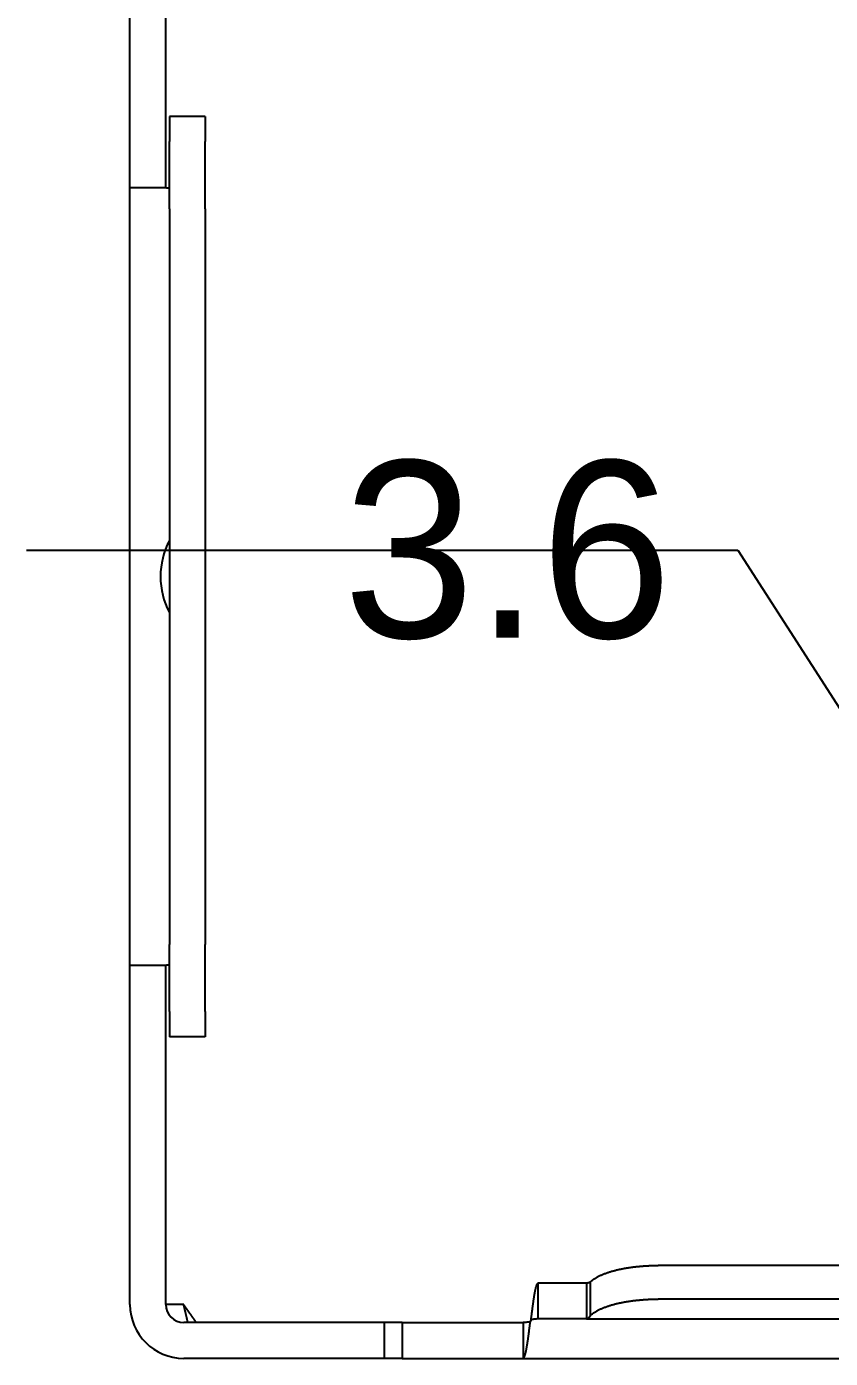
# Model space of a CAD drawing. Extents: x -29 to 171, y -4 to 230.
# Drawn here: x 79.56 to 102, y 88.58 to 125.76 of the extents above; entities that cross this region are included whole.
import ezdxf

# ---------------------------------------------------------------- set-up
doc = ezdxf.new("R2010")
doc.units = 0
doc.header["$LTSCALE"] = 25.4
doc.linetypes.add('KÖRPER', pattern=[0])
doc.layers.get('DEFPOINTS').update_dxf_attribs({"linetype": 'CONTINUOUS'})
doc.layers.add('2D_ANSICHT_3_BACK_DIMENSIO', color=7, linetype='KÖRPER')
doc.layers.add('2D_ANSICHT_3_BACK_DRAWING_', color=7, linetype='KÖRPER')
doc.dimstyles.get("Standard").update_dxf_attribs({"dimtxt": 0.18, "dimasz": 0.18, "dimexe": 0.18, "dimexo": 0.0625, "dimgap": 0.09, "dimtad": 0, "dimtih": 1, "dimtoh": 1, "dimzin": 0, "dimcen": 0.09, "dimazin": 3, "dimtfac": 1, "dimtofl": 0, "dimtmove": 0, "dimatfit": 3})

# ---------------------------------------------------------------- blocks, each defined once
blk = doc.blocks.new('*D2')
at = {"layer": '2D_ANSICHT_3_BACK_DIMENSIO', "color": 0, "linetype": 'KÖRPER'}
for p, q in [((102.533, 209.585), (165.978, 209.585)), ((165.798, 209.405), (165.798, 151.696)), ((165.798, 88.765), (165.798, 146.473)), ((90.108, 88.585), (165.978, 88.585))]:
    blk.add_line(p, q, dxfattribs=at)
at = {"layer": '2D_ANSICHT_3_BACK_DIMENSIO', "color": 0}
for points in [[(165.828, 209.405), (165.768, 209.405), (165.798, 209.585)], [(165.768, 88.765), (165.828, 88.765), (165.798, 88.585)]]:
    blk.add_solid(points, dxfattribs=at)
at = {"layer": 'DEFPOINTS', "color": 0}
for p in [(102.471, 209.585), (165.798, 209.585), (90.046, 88.585)]:
    blk.add_point(p, dxfattribs=at)
at = {"layer": '2D_ANSICHT_3_BACK_DIMENSIO', "color": 0}
blk.add_text('121', height=4.9389, dxfattribs=at).set_placement((160.054, 146.64))
blk = doc.blocks.new('*D6')
at = {"layer": '2D_ANSICHT_3_BACK_DIMENSIO', "color": 0, "linetype": 'KÖRPER'}
for p, q in [((79.561, 111.148), (99.417, 111.148)), ((99.417, 111.148), (103.201, 105.251)), ((104.181, 103.585), (104.361, 103.585)), ((104.271, 103.495), (104.271, 103.675))]:
    blk.add_line(p, q, dxfattribs=at)
at = {"layer": '2D_ANSICHT_3_BACK_DIMENSIO', "color": 0}
blk.add_solid([(103.176, 105.235), (103.227, 105.267), (103.299, 105.1)], dxfattribs=at)
at = {"layer": 'DEFPOINTS', "color": 0}
for p in [(103.299, 105.1), (105.243, 102.07)]:
    blk.add_point(p, dxfattribs=at)
at = {"layer": '2D_ANSICHT_3_BACK_DIMENSIO', "color": 0}
blk.add_text('3.6', height=4.9389, dxfattribs=at).set_placement((88.395, 108.704))

msp = doc.modelspace()

# ---------------------------------------------------------------- linework, layer by layer
at = {"layer": '2D_ANSICHT_3_BACK_DRAWING_', "color": 5, "linetype": 'KÖRPER'}
for p, q in [((82.446, 121.26), (82.446, 144.01)), ((83.446, 121.26), (83.446, 144.01)), ((84.546, 123.26), (83.546, 123.26)), ((83.546, 123.26), (83.546, 122.556)), ((84.546, 123.26), (84.546, 122.556)), ((83.546, 120.676), (83.546, 122.556)), ((84.546, 120.676), (84.546, 122.556)), ((82.446, 99.56), (82.446, 121.26)), ((83.466, 121.26), (82.446, 121.26)), ((83.466, 121.26), (83.526, 121.26)), ((83.546, 121.26), (83.526, 121.26)), ((83.546, 120.676), (83.546, 100.143)), ((84.546, 120.676), (84.546, 100.143)), ((83.546, 98.264), (83.546, 100.143)), ((84.546, 98.264), (84.546, 100.143)), ((82.446, 90.085), (82.446, 99.56)), ((82.446, 99.56), (83.466, 99.56)), ((83.446, 90.085), (83.446, 99.56)), ((83.526, 99.56), (83.466, 99.56)), ((83.526, 99.56), (83.546, 99.56)), ((83.546, 98.264), (83.546, 97.56)), ((84.546, 98.264), (84.546, 97.56)), ((84.546, 97.56), (83.546, 97.56)), ((111.354, 91.178), (97.187, 91.178)), ((95.307, 90.728), (95.293, 90.715)), ((95.188, 90.685), (93.843, 90.685)), ((83.946, 90.085), (83.446, 90.085)), ((111.354, 90.239), (97.187, 90.239)), ((93.643, 89.665), (93.621, 89.605)), ((95.188, 89.685), (93.843, 89.685)), ((95.188, 89.685), (113.353, 89.685)), ((95.307, 89.789), (95.293, 89.775)), ((89.546, 89.585), (83.946, 89.585)), ((90.046, 89.585), (89.546, 89.585)), ((89.546, 88.585), (89.546, 89.585)), ((90.046, 89.585), (90.046, 88.585)), ((90.046, 89.585), (93.421, 89.585)), ((89.546, 88.585), (83.946, 88.585)), ((90.046, 88.585), (89.546, 88.585)), ((90.046, 88.585), (93.421, 88.585)), ((93.421, 88.585), (115.121, 88.585))]:
    msp.add_line(p, q, dxfattribs=at)
for points in [[(95.307, 90.728), (95.323, 90.742), (95.338, 90.755), (95.354, 90.768), (95.37, 90.781), (95.387, 90.793), (95.404, 90.804), (95.421, 90.816), (95.438, 90.826), (95.456, 90.837), (95.474, 90.847), (95.492, 90.857), (95.51, 90.867), (95.528, 90.876), (95.546, 90.885), (95.565, 90.894), (95.583, 90.903), (95.602, 90.911), (95.621, 90.92), (95.639, 90.928), (95.658, 90.935), (95.677, 90.943), (95.696, 90.95), (95.716, 90.958), (95.735, 90.965), (95.754, 90.972), (95.774, 90.978), (95.793, 90.985), (95.812, 90.991), (95.832, 90.997), (95.851, 91.004), (95.871, 91.009), (95.891, 91.015), (95.91, 91.021), (95.93, 91.026), (95.95, 91.032), (95.97, 91.037), (95.989, 91.042), (96.009, 91.047), (96.029, 91.052), (96.049, 91.057), (96.069, 91.062), (96.089, 91.066), (96.109, 91.071), (96.129, 91.075), (96.149, 91.079), (96.169, 91.083), (96.189, 91.087), (96.209, 91.091), (96.229, 91.095), (96.25, 91.099), (96.27, 91.102), (96.29, 91.106), (96.31, 91.109), (96.33, 91.112), (96.35, 91.116), (96.371, 91.119), (96.391, 91.122), (96.411, 91.125), (96.432, 91.128), (96.452, 91.13), (96.472, 91.133), (96.492, 91.136), (96.513, 91.138), (96.533, 91.141), (96.553, 91.143), (96.574, 91.145), (96.594, 91.148), (96.614, 91.15), (96.635, 91.152), (96.655, 91.154), (96.676, 91.156), (96.696, 91.157), (96.716, 91.159), (96.737, 91.161), (96.757, 91.162), (96.778, 91.164), (96.798, 91.165), (96.819, 91.167), (96.839, 91.168), (96.859, 91.169), (96.88, 91.17), (96.9, 91.171), (96.921, 91.172), (96.941, 91.173), (96.962, 91.174), (96.982, 91.175), (97.003, 91.175), (97.023, 91.176), (97.044, 91.177), (97.064, 91.177), (97.084, 91.177), (97.105, 91.178), (97.125, 91.178), (97.146, 91.178), (97.166, 91.178), (97.187, 91.178)], [(93.643, 89.665), (93.644, 89.676), (93.645, 89.686), (93.647, 89.697), (93.648, 89.708), (93.649, 89.719), (93.651, 89.73), (93.652, 89.741), (93.653, 89.752), (93.655, 89.762), (93.656, 89.773), (93.657, 89.784), (93.659, 89.795), (93.66, 89.806), (93.662, 89.817), (93.663, 89.828), (93.664, 89.838), (93.666, 89.849), (93.667, 89.86), (93.668, 89.871), (93.67, 89.882), (93.671, 89.893), (93.673, 89.904), (93.674, 89.914), (93.675, 89.925), (93.677, 89.936), (93.678, 89.947), (93.68, 89.958), (93.681, 89.969), (93.683, 89.979), (93.684, 89.99), (93.685, 90.001), (93.687, 90.012), (93.688, 90.023), (93.69, 90.034), (93.691, 90.045), (93.693, 90.055), (93.694, 90.066), (93.696, 90.077), (93.697, 90.088), (93.699, 90.099), (93.7, 90.11), (93.702, 90.12), (93.703, 90.131), (93.705, 90.142), (93.706, 90.153), (93.708, 90.164), (93.709, 90.175), (93.711, 90.185), (93.712, 90.196), (93.714, 90.207), (93.716, 90.218), (93.717, 90.229), (93.719, 90.24), (93.72, 90.25), (93.722, 90.261), (93.724, 90.272), (93.725, 90.283), (93.727, 90.294), (93.729, 90.304), (93.731, 90.315), (93.732, 90.326), (93.734, 90.337), (93.736, 90.348), (93.738, 90.358), (93.74, 90.369), (93.742, 90.38), (93.743, 90.391), (93.745, 90.402), (93.747, 90.412), (93.749, 90.423), (93.751, 90.434), (93.753, 90.445), (93.756, 90.455), (93.758, 90.466), (93.76, 90.477), (93.762, 90.487), (93.764, 90.498), (93.767, 90.509), (93.769, 90.52), (93.772, 90.53), (93.774, 90.541), (93.777, 90.551), (93.779, 90.562), (93.782, 90.573), (93.785, 90.583), (93.789, 90.594), (93.792, 90.604), (93.795, 90.615), (93.799, 90.625), (93.803, 90.635), (93.807, 90.645), (93.811, 90.655), (93.817, 90.664), (93.824, 90.674), (93.832, 90.681), (93.843, 90.685)], [(95.293, 90.715), (95.291, 90.714), (95.29, 90.713), (95.288, 90.712), (95.286, 90.711), (95.284, 90.71), (95.283, 90.709), (95.281, 90.708), (95.279, 90.707), (95.277, 90.707), (95.276, 90.706), (95.274, 90.705), (95.272, 90.704), (95.27, 90.703), (95.268, 90.702), (95.267, 90.702), (95.265, 90.701), (95.263, 90.7), (95.261, 90.699), (95.259, 90.699), (95.257, 90.698), (95.256, 90.697), (95.254, 90.697), (95.252, 90.696), (95.25, 90.695), (95.248, 90.695), (95.246, 90.694), (95.244, 90.693), (95.242, 90.693), (95.24, 90.692), (95.239, 90.692), (95.237, 90.691), (95.235, 90.691), (95.233, 90.69), (95.231, 90.69), (95.229, 90.689), (95.227, 90.689), (95.225, 90.689), (95.223, 90.688), (95.221, 90.688), (95.219, 90.687), (95.217, 90.687), (95.215, 90.687), (95.213, 90.686), (95.211, 90.686), (95.209, 90.686), (95.207, 90.686), (95.206, 90.686), (95.204, 90.685), (95.202, 90.685), (95.2, 90.685), (95.198, 90.685), (95.196, 90.685), (95.194, 90.685), (95.192, 90.685), (95.19, 90.685), (95.188, 90.685)], [(95.307, 89.789), (95.323, 89.802), (95.338, 89.816), (95.354, 89.828), (95.37, 89.841), (95.387, 89.853), (95.404, 89.865), (95.421, 89.876), (95.438, 89.887), (95.456, 89.897), (95.474, 89.908), (95.492, 89.918), (95.51, 89.927), (95.528, 89.937), (95.546, 89.946), (95.565, 89.955), (95.583, 89.963), (95.602, 89.972), (95.621, 89.98), (95.639, 89.988), (95.658, 89.996), (95.677, 90.003), (95.696, 90.011), (95.716, 90.018), (95.735, 90.025), (95.754, 90.032), (95.774, 90.039), (95.793, 90.045), (95.812, 90.052), (95.832, 90.058), (95.851, 90.064), (95.871, 90.07), (95.891, 90.076), (95.91, 90.081), (95.93, 90.087), (95.95, 90.092), (95.97, 90.097), (95.989, 90.103), (96.009, 90.108), (96.029, 90.112), (96.049, 90.117), (96.069, 90.122), (96.089, 90.126), (96.109, 90.131), (96.129, 90.135), (96.149, 90.139), (96.169, 90.143), (96.189, 90.147), (96.209, 90.151), (96.229, 90.155), (96.25, 90.159), (96.27, 90.162), (96.29, 90.166), (96.31, 90.169), (96.33, 90.173), (96.35, 90.176), (96.371, 90.179), (96.391, 90.182), (96.411, 90.185), (96.432, 90.188), (96.452, 90.191), (96.472, 90.193), (96.492, 90.196), (96.513, 90.199), (96.533, 90.201), (96.553, 90.203), (96.574, 90.206), (96.594, 90.208), (96.614, 90.21), (96.635, 90.212), (96.655, 90.214), (96.676, 90.216), (96.696, 90.218), (96.716, 90.219), (96.737, 90.221), (96.757, 90.223), (96.778, 90.224), (96.798, 90.226), (96.819, 90.227), (96.839, 90.228), (96.859, 90.229), (96.88, 90.231), (96.9, 90.232), (96.921, 90.233), (96.941, 90.233), (96.962, 90.234), (96.982, 90.235), (97.003, 90.236), (97.023, 90.236), (97.044, 90.237), (97.064, 90.237), (97.084, 90.238), (97.105, 90.238), (97.125, 90.238), (97.146, 90.238), (97.166, 90.239), (97.187, 90.239)], [(93.421, 88.585), (93.431, 88.588), (93.439, 88.596), (93.446, 88.605), (93.452, 88.614), (93.456, 88.624), (93.46, 88.634), (93.464, 88.644), (93.468, 88.655), (93.471, 88.665), (93.475, 88.676), (93.478, 88.686), (93.481, 88.697), (93.484, 88.707), (93.487, 88.718), (93.489, 88.729), (93.492, 88.739), (93.494, 88.75), (93.497, 88.76), (93.499, 88.771), (93.501, 88.782), (93.503, 88.793), (93.506, 88.803), (93.508, 88.814), (93.51, 88.825), (93.512, 88.836), (93.514, 88.846), (93.516, 88.857), (93.518, 88.868), (93.52, 88.879), (93.522, 88.889), (93.524, 88.9), (93.525, 88.911), (93.527, 88.922), (93.529, 88.933), (93.531, 88.943), (93.533, 88.954), (93.534, 88.965), (93.536, 88.976), (93.538, 88.987), (93.539, 88.997), (93.541, 89.008), (93.543, 89.019), (93.544, 89.03), (93.546, 89.041), (93.548, 89.051), (93.549, 89.062), (93.551, 89.073), (93.552, 89.084), (93.554, 89.095), (93.556, 89.106), (93.557, 89.116), (93.559, 89.127), (93.56, 89.138), (93.562, 89.149), (93.563, 89.16), (93.565, 89.171), (93.566, 89.181), (93.568, 89.192), (93.569, 89.203), (93.571, 89.214), (93.572, 89.225), (93.574, 89.236), (93.575, 89.246), (93.576, 89.257), (93.578, 89.268), (93.579, 89.279), (93.581, 89.29), (93.582, 89.301), (93.584, 89.312), (93.585, 89.322), (93.586, 89.333), (93.588, 89.344), (93.589, 89.355), (93.591, 89.366), (93.592, 89.377), (93.593, 89.388), (93.595, 89.398), (93.596, 89.409), (93.598, 89.42), (93.599, 89.431), (93.6, 89.442), (93.602, 89.453), (93.603, 89.464), (93.604, 89.474), (93.606, 89.485), (93.607, 89.496), (93.608, 89.507), (93.61, 89.518), (93.611, 89.529), (93.613, 89.54), (93.614, 89.55), (93.615, 89.561), (93.617, 89.572), (93.618, 89.583), (93.619, 89.594), (93.621, 89.605)], [(93.621, 89.605), (93.617, 89.604), (93.614, 89.604), (93.61, 89.603), (93.606, 89.602), (93.603, 89.602), (93.599, 89.601), (93.596, 89.601), (93.592, 89.6), (93.589, 89.6), (93.585, 89.599), (93.582, 89.599), (93.578, 89.598), (93.575, 89.598), (93.571, 89.597), (93.567, 89.597), (93.564, 89.596), (93.56, 89.596), (93.557, 89.595), (93.553, 89.595), (93.55, 89.594), (93.546, 89.594), (93.542, 89.593), (93.539, 89.593), (93.535, 89.592), (93.532, 89.592), (93.528, 89.591), (93.525, 89.591), (93.521, 89.591), (93.517, 89.59), (93.514, 89.59), (93.51, 89.589), (93.507, 89.589), (93.503, 89.589), (93.5, 89.588), (93.496, 89.588), (93.492, 89.588), (93.489, 89.587), (93.485, 89.587), (93.482, 89.587), (93.478, 89.587), (93.474, 89.586), (93.471, 89.586), (93.467, 89.586), (93.464, 89.586), (93.46, 89.586), (93.457, 89.585), (93.453, 89.585), (93.449, 89.585), (93.446, 89.585), (93.442, 89.585), (93.439, 89.585), (93.435, 89.585), (93.431, 89.585), (93.428, 89.585), (93.424, 89.585), (93.421, 89.585)], [(93.843, 89.685), (93.839, 89.685), (93.835, 89.685), (93.832, 89.685), (93.828, 89.684), (93.825, 89.684), (93.821, 89.684), (93.817, 89.684), (93.814, 89.684), (93.81, 89.684), (93.807, 89.684), (93.803, 89.684), (93.8, 89.684), (93.796, 89.683), (93.792, 89.683), (93.789, 89.683), (93.785, 89.683), (93.782, 89.682), (93.778, 89.682), (93.774, 89.682), (93.771, 89.682), (93.767, 89.681), (93.764, 89.681), (93.76, 89.681), (93.756, 89.68), (93.753, 89.68), (93.749, 89.68), (93.746, 89.679), (93.742, 89.679), (93.739, 89.678), (93.735, 89.678), (93.731, 89.678), (93.728, 89.677), (93.724, 89.677), (93.721, 89.676), (93.717, 89.676), (93.714, 89.675), (93.71, 89.675), (93.707, 89.674), (93.703, 89.674), (93.699, 89.673), (93.696, 89.673), (93.692, 89.672), (93.689, 89.672), (93.685, 89.671), (93.682, 89.671), (93.678, 89.67), (93.675, 89.67), (93.671, 89.669), (93.667, 89.669), (93.664, 89.668), (93.66, 89.667), (93.657, 89.667), (93.653, 89.666), (93.65, 89.666), (93.646, 89.665), (93.643, 89.665)], [(95.293, 89.775), (95.292, 89.773), (95.291, 89.772), (95.29, 89.77), (95.289, 89.768), (95.288, 89.767), (95.287, 89.765), (95.286, 89.763), (95.285, 89.761), (95.284, 89.76), (95.283, 89.758), (95.281, 89.756), (95.28, 89.755), (95.279, 89.753), (95.278, 89.751), (95.277, 89.75), (95.276, 89.748), (95.275, 89.746), (95.274, 89.745), (95.272, 89.743), (95.271, 89.742), (95.27, 89.74), (95.269, 89.738), (95.268, 89.737), (95.266, 89.735), (95.265, 89.734), (95.264, 89.732), (95.263, 89.73), (95.261, 89.729), (95.26, 89.727), (95.259, 89.726), (95.257, 89.724), (95.256, 89.723), (95.255, 89.721), (95.253, 89.72), (95.252, 89.718), (95.25, 89.717), (95.249, 89.715), (95.248, 89.714), (95.246, 89.713), (95.245, 89.711), (95.243, 89.71), (95.242, 89.709), (95.24, 89.707), (95.239, 89.706), (95.237, 89.705), (95.235, 89.703), (95.234, 89.702), (95.232, 89.701), (95.231, 89.7), (95.229, 89.699), (95.227, 89.698), (95.226, 89.697), (95.224, 89.695), (95.222, 89.694), (95.22, 89.693), (95.219, 89.693), (95.217, 89.692), (95.215, 89.691), (95.213, 89.69), (95.211, 89.689), (95.209, 89.689), (95.207, 89.688), (95.206, 89.687), (95.204, 89.687), (95.202, 89.686), (95.2, 89.686), (95.198, 89.686), (95.196, 89.685), (95.194, 89.685), (95.192, 89.685), (95.19, 89.685), (95.188, 89.685)]]:
    msp.add_lwpolyline(points, dxfattribs=at)
for points in [[(93.843, 89.685, 0), (93.843, 89.695, 0), (93.843, 89.706, 0), (93.843, 89.716, 0), (93.843, 89.726, 0), (93.843, 89.737, 0), (93.843, 89.747, 0), (93.843, 89.758, 0), (93.843, 89.768, 0), (93.843, 89.778, 0), (93.843, 89.789, 0), (93.843, 89.799, 0), (93.843, 89.81, 0), (93.843, 89.82, 0), (93.843, 89.831, 0), (93.843, 89.841, 0), (93.843, 89.851, 0), (93.843, 89.862, 0), (93.843, 89.872, 0), (93.843, 89.883, 0), (93.843, 89.893, 0), (93.843, 89.903, 0), (93.843, 89.914, 0), (93.843, 89.924, 0), (93.843, 89.935, 0), (93.843, 89.945, 0), (93.843, 89.956, 0), (93.843, 89.966, 0), (93.843, 89.976, 0), (93.843, 89.987, 0), (93.843, 89.997, 0), (93.843, 90.008, 0), (93.843, 90.018, 0), (93.843, 90.028, 0), (93.843, 90.039, 0), (93.843, 90.049, 0), (93.843, 90.06, 0), (93.843, 90.07, 0), (93.843, 90.081, 0), (93.843, 90.091, 0), (93.843, 90.101, 0), (93.843, 90.112, 0), (93.843, 90.122, 0), (93.843, 90.133, 0), (93.843, 90.143, 0), (93.843, 90.153, 0), (93.843, 90.164, 0), (93.843, 90.174, 0), (93.843, 90.185, 0), (93.843, 90.195, 0), (93.843, 90.206, 0), (93.843, 90.216, 0), (93.843, 90.226, 0), (93.843, 90.237, 0), (93.843, 90.247, 0), (93.843, 90.258, 0), (93.843, 90.268, 0), (93.843, 90.278, 0), (93.843, 90.289, 0), (93.843, 90.299, 0), (93.843, 90.31, 0), (93.843, 90.32, 0), (93.843, 90.331, 0), (93.843, 90.341, 0), (93.843, 90.351, 0), (93.843, 90.362, 0), (93.843, 90.372, 0), (93.843, 90.383, 0), (93.843, 90.393, 0), (93.843, 90.403, 0), (93.843, 90.414, 0), (93.843, 90.424, 0), (93.843, 90.435, 0), (93.843, 90.445, 0), (93.843, 90.456, 0), (93.843, 90.466, 0), (93.843, 90.476, 0), (93.843, 90.487, 0), (93.843, 90.497, 0), (93.843, 90.508, 0), (93.843, 90.518, 0), (93.843, 90.528, 0), (93.843, 90.539, 0), (93.843, 90.549, 0), (93.843, 90.56, 0), (93.843, 90.57, 0), (93.843, 90.581, 0), (93.843, 90.591, 0), (93.843, 90.601, 0), (93.843, 90.612, 0), (93.843, 90.622, 0), (93.843, 90.633, 0), (93.843, 90.643, 0), (93.843, 90.653, 0), (93.843, 90.664, 0), (93.843, 90.674, 0), (93.843, 90.685, 0)], [(95.188, 90.685, 0), (95.188, 90.674, 0), (95.188, 90.664, 0), (95.188, 90.653, 0), (95.188, 90.643, 0), (95.188, 90.633, 0), (95.188, 90.622, 0), (95.188, 90.612, 0), (95.188, 90.601, 0), (95.188, 90.591, 0), (95.188, 90.581, 0), (95.188, 90.57, 0), (95.188, 90.56, 0), (95.188, 90.549, 0), (95.188, 90.539, 0), (95.188, 90.528, 0), (95.188, 90.518, 0), (95.188, 90.508, 0), (95.188, 90.497, 0), (95.188, 90.487, 0), (95.188, 90.476, 0), (95.188, 90.466, 0), (95.188, 90.456, 0), (95.188, 90.445, 0), (95.188, 90.435, 0), (95.188, 90.424, 0), (95.188, 90.414, 0), (95.188, 90.403, 0), (95.188, 90.393, 0), (95.188, 90.383, 0), (95.188, 90.372, 0), (95.188, 90.362, 0), (95.188, 90.351, 0), (95.188, 90.341, 0), (95.188, 90.331, 0), (95.188, 90.32, 0), (95.188, 90.31, 0), (95.188, 90.299, 0), (95.188, 90.289, 0), (95.188, 90.278, 0), (95.188, 90.268, 0), (95.188, 90.258, 0), (95.188, 90.247, 0), (95.188, 90.237, 0), (95.188, 90.226, 0), (95.188, 90.216, 0), (95.188, 90.206, 0), (95.188, 90.195, 0), (95.188, 90.185, 0), (95.188, 90.174, 0), (95.188, 90.164, 0), (95.188, 90.153, 0), (95.188, 90.143, 0), (95.188, 90.133, 0), (95.188, 90.122, 0), (95.188, 90.112, 0), (95.188, 90.101, 0), (95.188, 90.091, 0), (95.188, 90.081, 0), (95.188, 90.07, 0), (95.188, 90.06, 0), (95.188, 90.049, 0), (95.188, 90.039, 0), (95.188, 90.028, 0), (95.188, 90.018, 0), (95.188, 90.008, 0), (95.188, 89.997, 0), (95.188, 89.987, 0), (95.188, 89.976, 0), (95.188, 89.966, 0), (95.188, 89.956, 0), (95.188, 89.945, 0), (95.188, 89.935, 0), (95.188, 89.924, 0), (95.188, 89.914, 0), (95.188, 89.903, 0), (95.188, 89.893, 0), (95.188, 89.883, 0), (95.188, 89.872, 0), (95.188, 89.862, 0), (95.188, 89.851, 0), (95.188, 89.841, 0), (95.188, 89.831, 0), (95.188, 89.82, 0), (95.188, 89.81, 0), (95.188, 89.799, 0), (95.188, 89.789, 0), (95.188, 89.778, 0), (95.188, 89.768, 0), (95.188, 89.758, 0), (95.188, 89.747, 0), (95.188, 89.737, 0), (95.188, 89.726, 0), (95.188, 89.716, 0), (95.188, 89.706, 0), (95.188, 89.695, 0), (95.188, 89.685, 0)], [(95.293, 90.715, 0), (95.293, 90.705, 0), (95.293, 90.695, 0), (95.293, 90.685, 0), (95.293, 90.676, 0), (95.293, 90.666, 0), (95.293, 90.656, 0), (95.293, 90.646, 0), (95.293, 90.637, 0), (95.293, 90.627, 0), (95.293, 90.617, 0), (95.293, 90.607, 0), (95.293, 90.597, 0), (95.293, 90.588, 0), (95.293, 90.578, 0), (95.293, 90.568, 0), (95.293, 90.558, 0), (95.293, 90.548, 0), (95.293, 90.539, 0), (95.293, 90.529, 0), (95.293, 90.519, 0), (95.293, 90.509, 0), (95.293, 90.499, 0), (95.293, 90.49, 0), (95.293, 90.48, 0), (95.293, 90.47, 0), (95.293, 90.46, 0), (95.293, 90.451, 0), (95.293, 90.441, 0), (95.293, 90.431, 0), (95.293, 90.421, 0), (95.293, 90.411, 0), (95.293, 90.402, 0), (95.293, 90.392, 0), (95.293, 90.382, 0), (95.293, 90.372, 0), (95.293, 90.362, 0), (95.293, 90.353, 0), (95.293, 90.343, 0), (95.293, 90.333, 0), (95.293, 90.323, 0), (95.293, 90.314, 0), (95.293, 90.304, 0), (95.293, 90.294, 0), (95.293, 90.284, 0), (95.293, 90.274, 0), (95.293, 90.265, 0), (95.293, 90.255, 0), (95.293, 90.245, 0), (95.293, 90.235, 0), (95.293, 90.225, 0), (95.293, 90.216, 0), (95.293, 90.206, 0), (95.293, 90.196, 0), (95.293, 90.186, 0), (95.293, 90.176, 0), (95.293, 90.167, 0), (95.293, 90.157, 0), (95.293, 90.147, 0), (95.293, 90.137, 0), (95.293, 90.128, 0), (95.293, 90.118, 0), (95.293, 90.108, 0), (95.293, 90.098, 0), (95.293, 90.088, 0), (95.293, 90.079, 0), (95.293, 90.069, 0), (95.293, 90.059, 0), (95.293, 90.049, 0), (95.293, 90.039, 0), (95.293, 90.03, 0), (95.293, 90.02, 0), (95.293, 90.01, 0), (95.293, 90, 0), (95.293, 89.99, 0), (95.293, 89.981, 0), (95.293, 89.971, 0), (95.293, 89.961, 0), (95.293, 89.951, 0), (95.293, 89.942, 0), (95.293, 89.932, 0), (95.293, 89.922, 0), (95.293, 89.912, 0), (95.293, 89.902, 0), (95.293, 89.893, 0), (95.293, 89.883, 0), (95.293, 89.873, 0), (95.293, 89.863, 0), (95.293, 89.853, 0), (95.293, 89.844, 0), (95.293, 89.834, 0), (95.293, 89.824, 0), (95.293, 89.814, 0), (95.293, 89.805, 0), (95.293, 89.795, 0), (95.293, 89.785, 0), (95.293, 89.775, 0)], [(84.063, 89.585, 0), (84.062, 89.59, 0), (84.061, 89.595, 0), (84.06, 89.6, 0), (84.059, 89.606, 0), (84.057, 89.611, 0), (84.056, 89.616, 0), (84.055, 89.621, 0), (84.054, 89.626, 0), (84.052, 89.632, 0), (84.051, 89.637, 0), (84.05, 89.642, 0), (84.049, 89.647, 0), (84.047, 89.652, 0), (84.046, 89.658, 0), (84.045, 89.663, 0), (84.044, 89.668, 0), (84.043, 89.673, 0), (84.041, 89.678, 0), (84.04, 89.684, 0), (84.039, 89.689, 0), (84.038, 89.694, 0), (84.036, 89.699, 0), (84.035, 89.704, 0), (84.034, 89.71, 0), (84.033, 89.715, 0), (84.032, 89.72, 0), (84.03, 89.725, 0), (84.029, 89.731, 0), (84.028, 89.736, 0), (84.027, 89.741, 0), (84.025, 89.746, 0), (84.024, 89.751, 0), (84.023, 89.757, 0), (84.022, 89.762, 0), (84.02, 89.767, 0), (84.019, 89.772, 0), (84.018, 89.777, 0), (84.017, 89.783, 0), (84.016, 89.788, 0), (84.014, 89.793, 0), (84.013, 89.798, 0), (84.012, 89.803, 0), (84.011, 89.809, 0), (84.009, 89.814, 0), (84.008, 89.819, 0), (84.007, 89.824, 0), (84.006, 89.829, 0), (84.005, 89.835, 0), (84.003, 89.84, 0), (84.002, 89.845, 0), (84.001, 89.85, 0), (84, 89.856, 0), (83.998, 89.861, 0), (83.997, 89.866, 0), (83.996, 89.871, 0), (83.995, 89.876, 0), (83.993, 89.882, 0), (83.992, 89.887, 0), (83.991, 89.892, 0), (83.99, 89.897, 0), (83.989, 89.902, 0), (83.987, 89.908, 0), (83.986, 89.913, 0), (83.985, 89.918, 0), (83.984, 89.923, 0), (83.982, 89.928, 0), (83.981, 89.934, 0), (83.98, 89.939, 0), (83.979, 89.944, 0), (83.978, 89.949, 0), (83.976, 89.954, 0), (83.975, 89.96, 0), (83.974, 89.965, 0), (83.973, 89.97, 0), (83.971, 89.975, 0), (83.97, 89.981, 0), (83.969, 89.986, 0), (83.968, 89.991, 0), (83.966, 89.996, 0), (83.965, 90.001, 0), (83.964, 90.007, 0), (83.963, 90.012, 0), (83.962, 90.017, 0), (83.96, 90.022, 0), (83.959, 90.027, 0), (83.958, 90.033, 0), (83.957, 90.038, 0), (83.955, 90.043, 0), (83.954, 90.048, 0), (83.953, 90.053, 0), (83.952, 90.059, 0), (83.95, 90.064, 0), (83.949, 90.069, 0), (83.948, 90.074, 0), (83.947, 90.079, 0), (83.946, 90.085, 0)], [(84.299, 89.585, 0), (84.295, 89.59, 0), (84.292, 89.595, 0), (84.288, 89.6, 0), (84.284, 89.606, 0), (84.281, 89.611, 0), (84.277, 89.616, 0), (84.273, 89.621, 0), (84.27, 89.626, 0), (84.266, 89.632, 0), (84.262, 89.637, 0), (84.259, 89.642, 0), (84.255, 89.647, 0), (84.251, 89.652, 0), (84.248, 89.658, 0), (84.244, 89.663, 0), (84.24, 89.668, 0), (84.237, 89.673, 0), (84.233, 89.678, 0), (84.229, 89.684, 0), (84.225, 89.689, 0), (84.222, 89.694, 0), (84.218, 89.699, 0), (84.214, 89.704, 0), (84.211, 89.71, 0), (84.207, 89.715, 0), (84.203, 89.72, 0), (84.2, 89.725, 0), (84.196, 89.731, 0), (84.192, 89.736, 0), (84.189, 89.741, 0), (84.185, 89.746, 0), (84.181, 89.751, 0), (84.178, 89.757, 0), (84.174, 89.762, 0), (84.17, 89.767, 0), (84.167, 89.772, 0), (84.163, 89.777, 0), (84.159, 89.783, 0), (84.156, 89.788, 0), (84.152, 89.793, 0), (84.148, 89.798, 0), (84.144, 89.803, 0), (84.141, 89.809, 0), (84.137, 89.814, 0), (84.133, 89.819, 0), (84.13, 89.824, 0), (84.126, 89.829, 0), (84.122, 89.835, 0), (84.119, 89.84, 0), (84.115, 89.845, 0), (84.111, 89.85, 0), (84.108, 89.856, 0), (84.104, 89.861, 0), (84.1, 89.866, 0), (84.097, 89.871, 0), (84.093, 89.876, 0), (84.089, 89.882, 0), (84.086, 89.887, 0), (84.082, 89.892, 0), (84.078, 89.897, 0), (84.074, 89.902, 0), (84.071, 89.908, 0), (84.067, 89.913, 0), (84.063, 89.918, 0), (84.06, 89.923, 0), (84.056, 89.928, 0), (84.052, 89.934, 0), (84.049, 89.939, 0), (84.045, 89.944, 0), (84.041, 89.949, 0), (84.038, 89.954, 0), (84.034, 89.96, 0), (84.03, 89.965, 0), (84.027, 89.97, 0), (84.023, 89.975, 0), (84.019, 89.981, 0), (84.016, 89.986, 0), (84.012, 89.991, 0), (84.008, 89.996, 0), (84.005, 90.001, 0), (84.001, 90.007, 0), (83.997, 90.012, 0), (83.993, 90.017, 0), (83.99, 90.022, 0), (83.986, 90.027, 0), (83.982, 90.033, 0), (83.979, 90.038, 0), (83.975, 90.043, 0), (83.971, 90.048, 0), (83.968, 90.053, 0), (83.964, 90.059, 0), (83.96, 90.064, 0), (83.957, 90.069, 0), (83.953, 90.074, 0), (83.949, 90.079, 0), (83.946, 90.085, 0)], [(93.421, 89.585, 0), (93.421, 89.574, 0), (93.421, 89.564, 0), (93.421, 89.553, 0), (93.421, 89.543, 0), (93.421, 89.533, 0), (93.421, 89.522, 0), (93.421, 89.512, 0), (93.421, 89.501, 0), (93.421, 89.491, 0), (93.421, 89.481, 0), (93.421, 89.47, 0), (93.421, 89.46, 0), (93.421, 89.449, 0), (93.421, 89.439, 0), (93.421, 89.428, 0), (93.421, 89.418, 0), (93.421, 89.408, 0), (93.421, 89.397, 0), (93.421, 89.387, 0), (93.421, 89.376, 0), (93.421, 89.366, 0), (93.421, 89.356, 0), (93.421, 89.345, 0), (93.421, 89.335, 0), (93.421, 89.324, 0), (93.421, 89.314, 0), (93.421, 89.303, 0), (93.421, 89.293, 0), (93.421, 89.283, 0), (93.421, 89.272, 0), (93.421, 89.262, 0), (93.421, 89.251, 0), (93.421, 89.241, 0), (93.421, 89.231, 0), (93.421, 89.22, 0), (93.421, 89.21, 0), (93.421, 89.199, 0), (93.421, 89.189, 0), (93.421, 89.178, 0), (93.421, 89.168, 0), (93.421, 89.158, 0), (93.421, 89.147, 0), (93.421, 89.137, 0), (93.421, 89.126, 0), (93.421, 89.116, 0), (93.421, 89.106, 0), (93.421, 89.095, 0), (93.421, 89.085, 0), (93.421, 89.074, 0), (93.421, 89.064, 0), (93.421, 89.053, 0), (93.421, 89.043, 0), (93.421, 89.033, 0), (93.421, 89.022, 0), (93.421, 89.012, 0), (93.421, 89.001, 0), (93.421, 88.991, 0), (93.421, 88.981, 0), (93.421, 88.97, 0), (93.421, 88.96, 0), (93.421, 88.949, 0), (93.421, 88.939, 0), (93.421, 88.928, 0), (93.421, 88.918, 0), (93.421, 88.908, 0), (93.421, 88.897, 0), (93.421, 88.887, 0), (93.421, 88.876, 0), (93.421, 88.866, 0), (93.421, 88.856, 0), (93.421, 88.845, 0), (93.421, 88.835, 0), (93.421, 88.824, 0), (93.421, 88.814, 0), (93.421, 88.803, 0), (93.421, 88.793, 0), (93.421, 88.783, 0), (93.421, 88.772, 0), (93.421, 88.762, 0), (93.421, 88.751, 0), (93.421, 88.741, 0), (93.421, 88.731, 0), (93.421, 88.72, 0), (93.421, 88.71, 0), (93.421, 88.699, 0), (93.421, 88.689, 0), (93.421, 88.678, 0), (93.421, 88.668, 0), (93.421, 88.658, 0), (93.421, 88.647, 0), (93.421, 88.637, 0), (93.421, 88.626, 0), (93.421, 88.616, 0), (93.421, 88.606, 0), (93.421, 88.595, 0), (93.421, 88.585, 0)]]:
    msp.add_polyline3d(points, dxfattribs=at)
for centre, radius, start, end in [((85.421, 110.41), 2.125, 151.9275, 180), ((85.421, 110.41), 2.125, 180, 208.0725), ((83.946, 90.085), 1.5, 180, 270), ((83.946, 90.085), 0.5, 180, 270)]:
    msp.add_arc(centre, radius, start, end, dxfattribs=at)

# ---------------------------------------------------------------- dimensions: what is measured, and where the dimension line sits
at = {"layer": '2D_ANSICHT_3_BACK_DIMENSIO', "color": 18, "linetype": 'KÖRPER'}
dim = msp.add_linear_dim(base=(165.798, 209.585), p1=(90.046, 88.585), p2=(102.471, 209.585), angle=90, text='121', dimstyle='STANDARD', override={"dimtxt": 4.938889}, dxfattribs=at)
dim.commit()
dim.dimension.update_dxf_attribs({"geometry": '*D2', "text_midpoint": (165.798, 149.085)})
dim = msp.add_diameter_dim_2p(p1=(105.243, 102.07), p2=(103.299, 105.1), text='3.6', dimstyle='STANDARD', override={"dimtxt": 4.938889, "dimtmove": 1}, dxfattribs=at)
dim.commit()
dim.dimension.update_dxf_attribs({"geometry": '*D6', "text_midpoint": (79.741, 111.148), "dimtype": 163})

doc.saveas('drawing.dxf')
